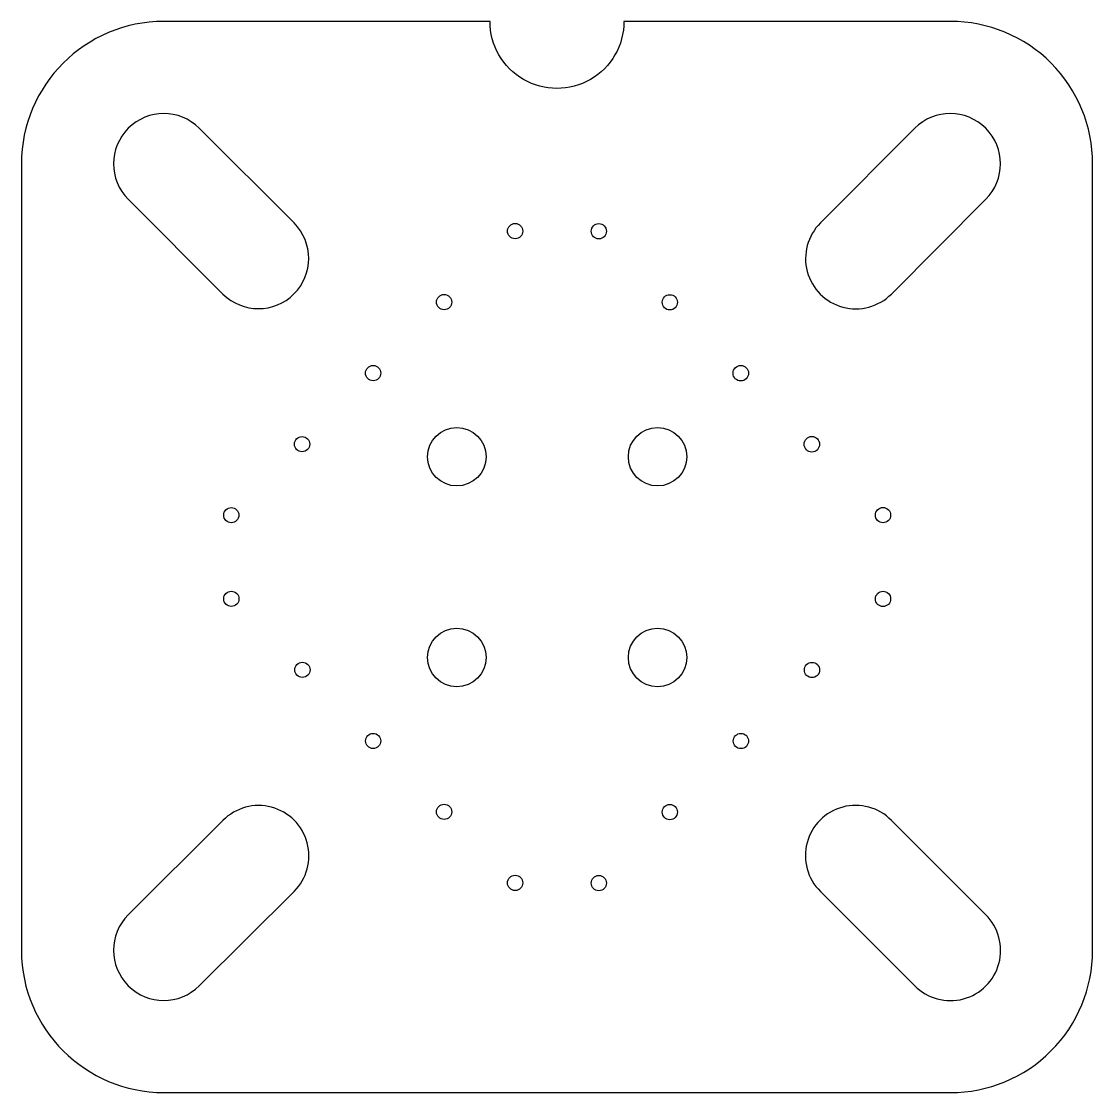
# Model space of a CAD drawing. Header units: inches. Extents: x -2.3 to 13.7, y 3.9 to 19.9.
import ezdxf

# ---------------------------------------------------------------- set-up
doc = ezdxf.new("R2010")
doc.units = ezdxf.units.IN
doc.header["$MEASUREMENT"] = 0
doc.layers.add('PDF_Geometry', color=7, linetype='Continuous')

msp = doc.modelspace()

# ---------------------------------------------------------------- linework, layer by layer
at = {"layer": 'PDF_Geometry', "lineweight": 25}
for points in [[(6.701, 19.919, -1.001275), (4.701, 19.919), (-0.171, 19.919, 0.413807), (-2.299, 17.791), (-2.299, 6.041, 0.41304), (-0.171, 3.919), (11.579, 3.919, 0.414787), (13.701, 6.041), (13.701, 17.791, 0.415551), (11.579, 19.919)], [(-0.704, 17.263), (0.712, 15.847, 0.997083), (1.774, 16.908), (0.357, 18.324, 0.997081)], [(11.046, 18.324), (9.635, 16.908, 1.001976), (10.696, 15.847), (12.107, 17.263, 0.997083)], [(0.357, 5.513), (1.774, 6.924, 1.002691), (0.712, 7.985), (-0.704, 6.574, 0.997081)], [(12.107, 6.574), (10.696, 7.985, 1.007555), (9.635, 6.924), (11.046, 5.513, 1.002687)]]:
    msp.add_lwpolyline(points, format="xyb", close=True, dxfattribs=at)
for centre, radius in [((5.076, 16.787), 0.114), ((6.326, 16.784), 0.114), ((4.015, 15.726), 0.114), ((7.387, 15.723), 0.114), ((2.955, 14.666), 0.114), ((8.447, 14.664), 0.116), ((4.204, 13.417), 0.437), ((7.204, 13.417), 0.437), ((1.893, 13.604), 0.114), ((9.508, 13.603), 0.116), ((0.836, 12.544), 0.113), ((10.571, 12.545), 0.114), ((0.837, 11.294), 0.114), ((10.571, 11.292), 0.114), ((4.204, 10.417), 0.437), ((7.204, 10.417), 0.437), ((1.898, 10.233), 0.114), ((9.51, 10.231), 0.114), ((2.955, 9.171), 0.113), ((8.449, 9.17), 0.114), ((4.015, 8.112), 0.114), ((7.387, 8.109), 0.114), ((5.076, 7.051), 0.114), ((6.326, 7.048), 0.114)]:
    msp.add_circle(centre, radius, dxfattribs=at)

doc.saveas('drawing.dxf')
